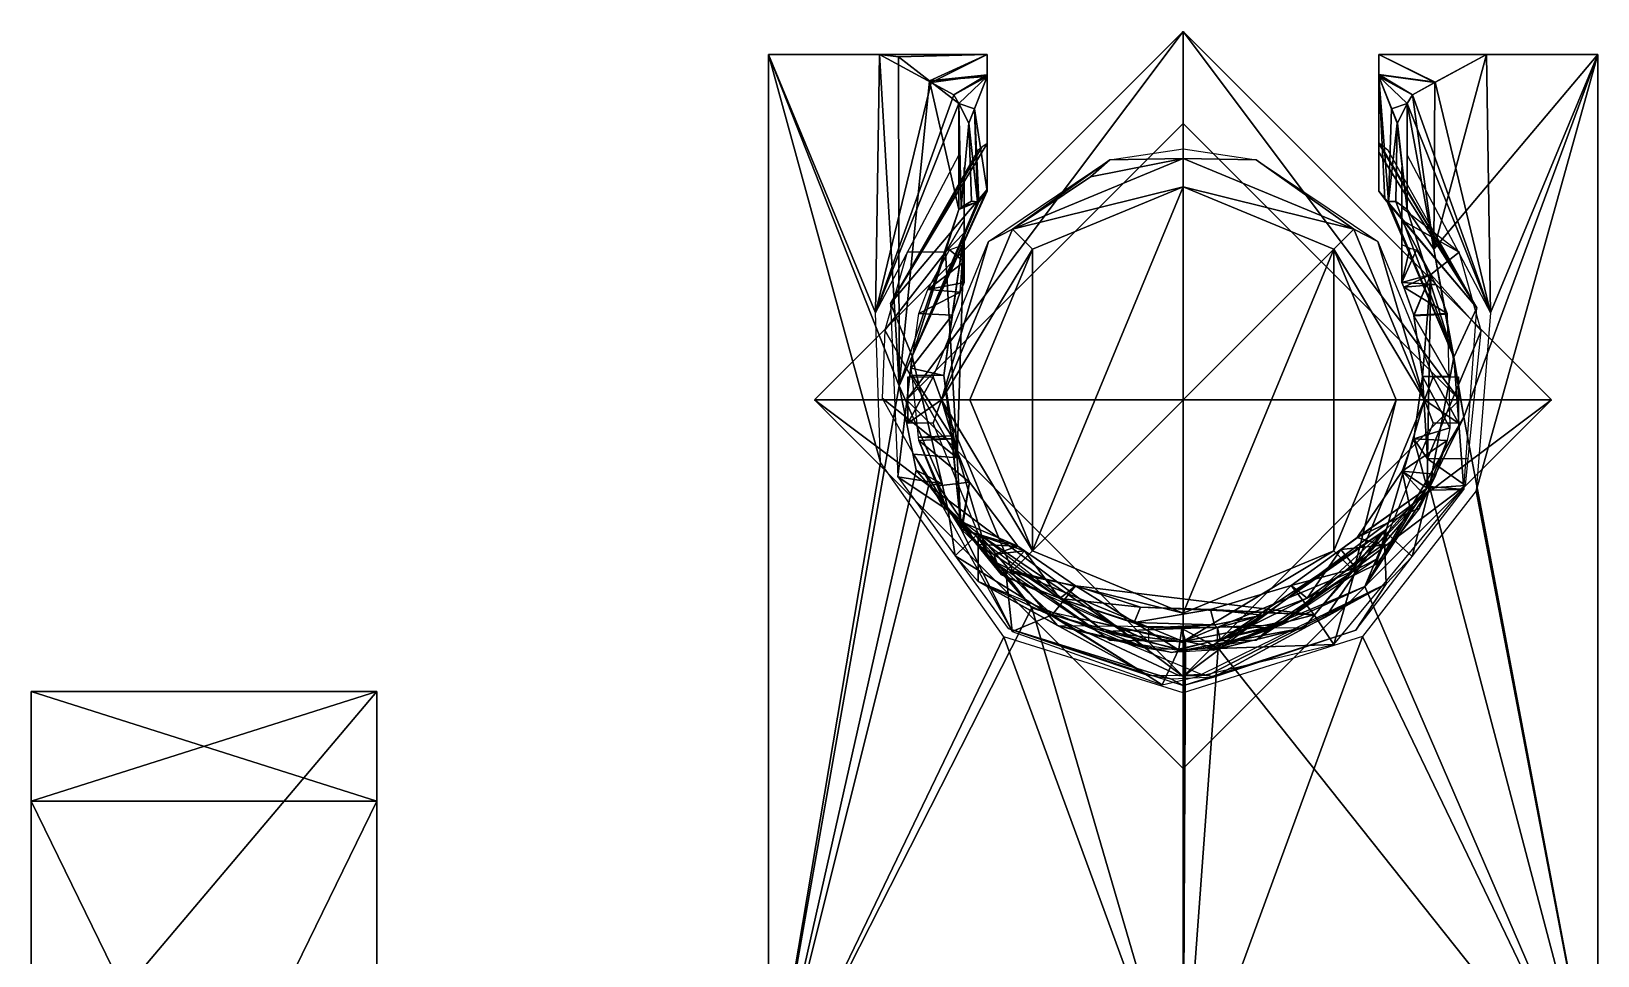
# Model space of a CAD drawing. Extents: x 0 to 555, y -105 to 105.
# Drawn here: x 0 to 68, y 24 to 64.2 of the extents above; entities that cross this region are included whole.
import ezdxf

# ---------------------------------------------------------------- set-up
doc = ezdxf.new("R2010")
doc.units = 0
for name, color, linetype in [('OBJECT__0', 253, 'CONTINUOUS'), ('OBJECT__1', 253, 'CONTINUOUS'), ('OBJECT__10', 253, 'CONTINUOUS'), ('OBJECT__103', 253, 'CONTINUOUS'), ('OBJECT__105', 253, 'CONTINUOUS'), ('OBJECT__106', 253, 'CONTINUOUS'), ('OBJECT__107', 253, 'CONTINUOUS'), ('OBJECT__108', 253, 'CONTINUOUS'), ('OBJECT__109', 253, 'CONTINUOUS'), ('OBJECT__11', 253, 'CONTINUOUS'), ('OBJECT__110', 253, 'CONTINUOUS'), ('OBJECT__111', 253, 'CONTINUOUS'), ('OBJECT__112', 253, 'CONTINUOUS'), ('OBJECT__113', 253, 'CONTINUOUS'), ('OBJECT__114', 253, 'CONTINUOUS'), ('OBJECT__115', 253, 'CONTINUOUS'), ('OBJECT__116', 253, 'CONTINUOUS'), ('OBJECT__12', 253, 'CONTINUOUS'), ('OBJECT__124', 253, 'CONTINUOUS'), ('OBJECT__125', 253, 'CONTINUOUS'), ('OBJECT__127', 253, 'CONTINUOUS'), ('OBJECT__128', 253, 'CONTINUOUS'), ('OBJECT__129', 253, 'CONTINUOUS'), ('OBJECT__130', 253, 'CONTINUOUS'), ('OBJECT__131', 253, 'CONTINUOUS'), ('OBJECT__132', 253, 'CONTINUOUS'), ('OBJECT__133', 253, 'CONTINUOUS'), ('OBJECT__134', 253, 'CONTINUOUS'), ('OBJECT__26', 253, 'CONTINUOUS'), ('OBJECT__27', 253, 'CONTINUOUS'), ('OBJECT__29', 253, 'CONTINUOUS'), ('OBJECT__3', 253, 'CONTINUOUS'), ('OBJECT__4', 253, 'CONTINUOUS'), ('OBJECT__5', 253, 'CONTINUOUS'), ('OBJECT__6', 253, 'CONTINUOUS'), ('OBJECT__7', 253, 'CONTINUOUS'), ('OBJECT__74', 253, 'CONTINUOUS'), ('OBJECT__75', 253, 'CONTINUOUS'), ('OBJECT__76', 253, 'CONTINUOUS'), ('OBJECT__8', 253, 'CONTINUOUS')]:
    doc.layers.add(name, color=color, linetype=linetype)

msp = doc.modelspace()

# ---------------------------------------------------------------- meshes
at = {"layer": 'OBJECT__0', "color": 253}
mesh = msp.add_polyface(dxfattribs=at)
corners = [(38.046001, 49.150002, -570.450012), (38.046001, 49.150002, -573.450012), (38.046001, 47.150002, -573.450012), (38.046001, 47.150002, -570.450012)]
mesh.append_faces([[corners[k] for k in face] for face in [(0, 1, 2), (2, 3, 0)]])
at = {"layer": 'OBJECT__1', "color": 253}
mesh = msp.add_polyface(dxfattribs=at)
corners = [(53.176998, 37.723, -573.450012), (54.011002, 38.467999, -573.450012), (57.41, 40.740002, -573.450012), (50, 37.669998, -573.450012), (50, 37.25, -573.450012), (46.823002, 37.723, -573.450012), (41.548, 41.266998, -573.450012), (42.59, 40.740002, -573.450012), (60.48, 48.150002, -573.450012), (60.854, 47.150002, -573.450012), (58.452, 41.266998, -573.450012), (38.046001, 47.150002, -573.450012), (38.046001, 49.150002, -573.450012), (39.146, 49.150002, -573.450012), (39.52, 48.150002, -573.450012), (39.146, 47.150002, -573.450012), (61.953999, 47.150002, -573.450012), (60.854, 49.150002, -573.450012), (50, 58.630001, -573.450012), (50, 59.049999, -573.450012), (53.176998, 58.577, -573.450012), (46.823002, 58.577, -573.450012), (45.988998, 57.832001, -573.450012), (42.59, 55.560001, -573.450012), (58.452, 55.033001, -573.450012), (57.41, 55.560001, -573.450012), (41.548, 55.033001, -573.450012), (61.953999, 49.150002, -573.450012)]
mesh.append_faces([[corners[k] for k in face] for face in [(0, 1, 2), (3, 1, 0), (3, 4, 5), (0, 4, 3), (5, 6, 7), (8, 9, 10), (5, 7, 3), (11, 12, 13), (2, 10, 0), (14, 7, 6), (13, 14, 11), (6, 15, 14), (16, 8, 17), (18, 19, 20), (21, 22, 23), (18, 22, 21), (10, 2, 8), (16, 9, 8), (20, 24, 25), (8, 25, 24), (14, 13, 26), (21, 19, 18), (17, 27, 16), (24, 17, 8), (23, 26, 21), (20, 25, 18), (14, 15, 11), (26, 23, 14)]])
at = {"layer": 'OBJECT__10', "color": 253}
mesh = msp.add_polyface(dxfattribs=at)
corners = [(50, 64.150002, -443.450012), (66, 48.150002, -443.450012), (62, 48.150002, -443.450012), (50, 32.150002, -443.450012), (50, 36.150002, -443.450012), (34, 48.150002, -443.450012), (38, 48.150002, -443.450012), (50, 60.150002, -443.450012)]
mesh.append_faces([[corners[k] for k in face] for face in [(0, 1, 2), (1, 3, 4), (5, 6, 4), (0, 7, 6), (4, 2, 1), (6, 5, 0), (4, 3, 5), (2, 7, 0)]])
at = {"layer": 'OBJECT__103', "color": 253}
mesh = msp.add_polyface(dxfattribs=at)
corners = [(60.883999, 54.702, -607.786987), (60.93, 61.93, -607.619995), (63.171001, 63.150002, -605.718994), (59.733002, 56.411999, -608.59198), (59.733002, 61.014, -608.59198), (59.955002, 61.397999, -608.447021), (68, 63.150002, -593.450012), (68, 16.65, -593.450012), (62.195, 47.410999, -606.690002), (57.893002, 40.053001, -609.627014), (60.613998, 44.707001, -607.768982), (50, 16.65, -611.450012), (51.526001, 37.382999, -611.38501), (50.040001, 37.702999, -611.169006), (50.104, 37.688999, -611.177979), (50, 16.65, -575.450012), (57.792999, 37.882999, -577.224976), (62.724998, 44.209, -580.718994), (63.348, 51.938999, -581.374023), (59.955002, 61.397999, -578.453003), (59.733002, 61.014, -578.307983), (60.943001, 61.937, -579.291992), (63.171001, 63.150002, -581.18103), (59.733002, 58.772999, -578.307983), (50.007, 35.437, -575.450012), (36.651001, 51.935001, -581.375), (39.07, 61.93, -579.280029), (36.828999, 63.150002, -581.18103), (40.266998, 58.772999, -578.307983), (40.266998, 61.014, -578.307983), (40.044998, 61.397999, -578.453003), (32, 63.150002, -593.450012), (32, 16.65, -593.450012), (36.872002, 45.443001, -581.13501), (50, 35.438999, -575.452026), (42.216, 37.876999, -577.219971), (43.43, 39.125, -610.208008), (38.417, 45.104, -607.228027), (38.963001, 44.452999, -607.552979), (37.68, 48.766998, -606.572998), (38.987999, 61.999001, -607.591003), (40.266998, 61.014, -608.59198), (40.266998, 56.411999, -608.59198), (36.828999, 63.150002, -605.718994), (37.640999, 63.036999, -606.536011)]
mesh.append_faces([[corners[k] for k in face] for face in [(0, 1, 2), (0, 3, 4), (4, 5, 0), (5, 1, 0), (6, 7, 8), (8, 0, 6), (7, 9, 10), (7, 11, 12), (12, 9, 7), (11, 13, 14), (14, 12, 11), (10, 8, 7), (15, 7, 16), (7, 17, 16), (6, 18, 17), (17, 7, 6), (18, 19, 20), (18, 21, 19), (18, 6, 22), (22, 21, 18), (20, 23, 18), (16, 24, 15), (25, 26, 27), (25, 28, 29), (29, 30, 25), (30, 26, 25), (31, 32, 33), (33, 25, 31), (15, 34, 35), (35, 32, 15), (35, 33, 32), (11, 32, 36), (32, 37, 38), (32, 31, 39), (39, 37, 32), (38, 36, 32), (40, 41, 42), (39, 43, 44), (39, 31, 43), (44, 40, 39), (42, 39, 40), (36, 13, 11), (27, 31, 25), (24, 34, 15), (2, 6, 0)]])
at = {"layer": 'OBJECT__105', "color": 253}
mesh = msp.add_polyface(dxfattribs=at)
corners = [(61.762001, 50.011002, -606.354004), (58.915001, 56.764, -608.619995), (58.922001, 56.764, -608.622009), (60.883999, 54.702, -607.786987), (62.195, 47.410999, -606.690002), (59.733002, 56.411999, -608.59198), (59.236, 56.759998, -608.716003), (58.867001, 56.745998, -608.59198), (60.613998, 44.707001, -607.768982), (60.698002, 44.397999, -607.294983), (57.893002, 40.053001, -609.627014), (58.817001, 42.249001, -608.021973), (60.667999, 44.243, -607.320984), (51.526001, 37.382999, -611.38501), (49.943001, 38.230999, -610.672974), (54.278, 38.396, -610.552979), (50.104, 37.688999, -611.177979), (38.963001, 44.452999, -607.552979), (39.537998, 44.508999, -607.460999), (39.807999, 43.356998, -607.690979), (50.040001, 37.625999, -611.096008), (43.43, 39.125, -610.208008), (46.584, 38.104, -610.765991), (41.049999, 42.206001, -608.096985), (38.417, 45.104, -607.228027), (37.68, 48.766998, -606.572998), (41.075001, 56.751999, -608.614014), (40.266998, 56.411999, -608.59198), (40.369999, 56.525002, -608.64801), (38.241001, 50.046001, -606.356018), (40.820999, 56.773998, -608.710022), (41.132999, 56.747002, -608.59198)]
mesh.append_faces([[corners[k] for k in face] for face in [(0, 1, 2), (3, 4, 0), (0, 5, 3), (0, 6, 5), (2, 6, 0), (0, 7, 1), (4, 8, 9), (9, 0, 4), (10, 11, 12), (12, 8, 10), (13, 14, 15), (15, 10, 13), (15, 11, 10), (13, 16, 14), (17, 18, 19), (20, 21, 22), (22, 14, 20), (21, 23, 22), (21, 19, 23), (19, 21, 17), (18, 24, 25), (18, 17, 24), (26, 27, 28), (26, 29, 27), (28, 30, 26), (29, 25, 27), (26, 31, 29), (25, 29, 18), (14, 16, 20), (12, 9, 8)]])
at = {"layer": 'OBJECT__106', "color": 253}
mesh = msp.add_polyface(dxfattribs=at)
corners = [(58.915001, 56.764, -608.619995), (58.867001, 56.745998, -608.59198), (58.764, 56.870998, -608.513), (58.5, 62.189999, -607.919006), (59.050999, 60.783001, -608.473022), (58.922001, 56.764, -608.622009), (59.733002, 56.411999, -608.59198), (59.236, 56.759998, -608.716003), (59.299999, 60.150002, -608.718994), (59.305, 60.16, -608.718994), (59.294998, 60.16, -608.718994), (59.733002, 61.014, -608.59198), (58.5, 57.207001, -607.919006)]
mesh.append_faces([[corners[k] for k in face] for face in [(0, 1, 2), (2, 3, 0), (0, 3, 4), (4, 5, 0), (6, 7, 8), (8, 9, 6), (5, 10, 8), (5, 4, 10), (8, 7, 5), (9, 11, 6), (2, 12, 3)]])
at = {"layer": 'OBJECT__107', "color": 253}
mesh = msp.add_polyface(dxfattribs=at)
corners = [(58.5, 58.905998, -584.482971), (58.5, 59.285999, -578.981018), (58.5, 62.189999, -578.981018), (58.5, 57.207001, -607.919006), (58.5, 63.150002, -605.718994), (58.5, 62.261002, -607.849976), (58.5, 62.271, -579.059998), (58.5, 63.150002, -581.18103), (58.5, 62.189999, -607.919006)]
mesh.append_faces([[corners[k] for k in face] for face in [(0, 1, 2), (3, 4, 5), (4, 3, 0), (2, 6, 0), (0, 7, 4), (5, 8, 3), (6, 7, 0)]])
at = {"layer": 'OBJECT__108', "color": 253}
mesh = msp.add_polyface(dxfattribs=at)
corners = [(58.5, 63.150002, -605.718994), (63.171001, 63.150002, -605.718994), (60.93, 61.93, -607.619995), (59.050999, 60.783001, -608.473022), (59.733002, 61.014, -608.59198), (59.305, 60.16, -608.718994), (59.294998, 60.16, -608.718994), (59.299999, 60.150002, -608.718994), (59.955002, 61.397999, -608.447021), (58.5, 62.189999, -607.919006), (58.5, 62.261002, -607.849976)]
mesh.append_faces([[corners[k] for k in face] for face in [(0, 1, 2), (3, 4, 5), (5, 6, 3), (5, 7, 6), (8, 4, 9), (9, 10, 8), (10, 2, 8), (3, 9, 4), (2, 10, 0)]])
at = {"layer": 'OBJECT__109', "color": 253}
mesh = msp.add_polyface(dxfattribs=at)
corners = [(58.5, 63.150002, -581.18103), (63.171001, 63.150002, -581.18103), (68, 63.150002, -593.450012), (58.5, 63.150002, -605.718994), (63.171001, 63.150002, -605.718994)]
mesh.append_faces([[corners[k] for k in face] for face in [(0, 1, 2), (2, 3, 0), (2, 4, 3)]])
at = {"layer": 'OBJECT__11', "color": 253}
mesh = msp.add_polyface(dxfattribs=at)
corners = [(50, 36.150002, -573.450012), (62, 48.150002, -573.450012), (62, 48.150002, -443.450012), (38, 48.150002, -443.450012), (38, 48.150002, -573.450012), (50, 60.150002, -443.450012), (50, 60.150002, -573.450012), (50, 36.150002, -443.450012)]
mesh.append_faces([[corners[k] for k in face] for face in [(0, 1, 2), (3, 4, 0), (5, 6, 4), (1, 6, 5), (5, 2, 1), (4, 3, 5), (0, 7, 3), (2, 7, 0)]])
at = {"layer": 'OBJECT__110', "color": 253}
mesh = msp.add_polyface(dxfattribs=at)
corners = [(59.955002, 61.397999, -578.453003), (58.5, 62.271, -579.059998), (58.5, 62.189999, -578.981018), (59.294998, 60.16, -578.18103), (59.305, 60.16, -578.18103), (59.299999, 60.150002, -578.18103), (59.733002, 61.014, -578.307983), (58.5, 63.150002, -581.18103), (60.943001, 61.937, -579.291992), (63.171001, 63.150002, -581.18103)]
mesh.append_faces([[corners[k] for k in face] for face in [(0, 1, 2), (2, 3, 4), (3, 5, 4), (4, 6, 2), (2, 6, 0), (7, 1, 8), (8, 9, 7), (0, 8, 1)]])
at = {"layer": 'OBJECT__111', "color": 253}
mesh = msp.add_polyface(dxfattribs=at)
corners = [(41.075001, 56.751999, -608.614014), (40.820999, 56.773998, -608.710022), (40.700001, 60.150002, -608.718994), (40.705002, 60.16, -608.718994), (40.369999, 56.525002, -608.64801), (40.695, 60.16, -608.718994), (40.266998, 61.014, -608.59198), (40.266998, 56.411999, -608.59198), (40.949001, 60.783001, -608.473022), (41.5, 57.207001, -607.919006), (41.132999, 56.747002, -608.59198), (41.5, 62.189999, -607.919006)]
mesh.append_faces([[corners[k] for k in face] for face in [(0, 1, 2), (2, 3, 0), (4, 5, 2), (4, 6, 5), (2, 1, 4), (4, 7, 6), (8, 9, 10), (10, 0, 8), (8, 11, 9), (3, 8, 0)]])
at = {"layer": 'OBJECT__112', "color": 253}
mesh = msp.add_polyface(dxfattribs=at)
corners = [(41.5, 59.285999, -578.981018), (41.5, 63.150002, -581.18103), (41.5, 62.261002, -579.049988), (41.5, 57.292, -606.794983), (41.5, 63.150002, -605.718994), (41.5, 57.207001, -607.919006), (41.5, 62.189999, -607.919006), (41.5, 62.261002, -607.849976), (41.5, 62.189999, -578.981018)]
mesh.append_faces([[corners[k] for k in face] for face in [(0, 1, 2), (3, 4, 1), (1, 0, 3), (3, 5, 6), (3, 7, 4), (2, 8, 0), (6, 7, 3)]])
at = {"layer": 'OBJECT__113', "color": 253}
mesh = msp.add_polyface(dxfattribs=at)
corners = [(37.297001, 52.342999, -581.453979), (41.5, 59.285999, -578.981018), (41.265999, 59.124001, -578.414978), (41.5, 57.292, -606.794983), (38.241001, 50.046001, -606.356018), (41.132999, 56.747002, -608.59198), (41.5, 57.207001, -607.919006), (37.618999, 44.817001, -581.104004), (39.537998, 44.508999, -607.460999), (39.807999, 43.356998, -607.690979), (40.112999, 41.383999, -579.252014), (41.108002, 42.348999, -608.281006), (50.007, 35.752998, -575.75), (57.506001, 38.164001, -577.505981), (51.316002, 36.126999, -581.630981), (55.243999, 38.266998, -600.887024), (51.316002, 37.286999, -603.632019), (49.493999, 37.191002, -602.984985), (58.820999, 40.171001, -591.213013), (51.096001, 36.208, -583.546021), (50.799, 36.23, -584.38501), (58.728001, 42.466999, -608.302002), (56.178001, 38.723, -600.130981), (51.097, 37.365002, -605.544983), (54.278, 38.396, -610.552979), (49.943001, 38.230999, -610.672974), (49.816002, 37.339001, -605.989014), (46.584, 38.104, -610.765991), (48.459, 37.366001, -604.616028), (59.952, 41.354, -579.281982), (44.554001, 38.358002, -600.741028), (41.098999, 40.276001, -591.559021), (49.82, 36.186001, -583.989014), (48.459, 36.203999, -582.617981), (50.819, 36.199001, -583.765991), (42.403999, 38.229, -577.551025), (49.493, 36.036999, -580.984985), (62.183998, 44.263, -580.901001), (62.747002, 52.153, -581.502991), (61.762001, 50.011002, -606.354004), (60.698002, 44.397999, -607.294983), (58.764, 56.870998, -608.513), (58.867001, 56.745998, -608.59198), (58.5, 58.905998, -584.482971), (58.5, 57.207001, -607.919006), (58.909, 58.978001, -578.28302), (58.528999, 59.276001, -578.768005), (58.5, 59.285999, -578.981018), (60.667999, 44.243, -607.320984), (41.091, 58.978001, -578.283997)]
mesh.append_faces([[corners[k] for k in face] for face in [(0, 1, 2), (3, 1, 0), (0, 4, 3), (4, 5, 6), (6, 3, 4), (7, 8, 4), (7, 9, 8), (4, 0, 7), (7, 10, 9), (10, 11, 9), (12, 13, 14), (15, 16, 17), (18, 14, 13), (18, 19, 14), (18, 20, 19), (21, 22, 18), (21, 23, 16), (21, 24, 23), (16, 15, 21), (15, 22, 21), (24, 25, 26), (26, 23, 24), (27, 28, 26), (26, 25, 27), (27, 11, 28), (18, 29, 21), (13, 29, 18), (17, 30, 15), (30, 17, 28), (11, 10, 31), (31, 30, 11), (20, 31, 32), (31, 10, 33), (33, 32, 31), (32, 34, 20), (28, 11, 30), (35, 12, 36), (33, 10, 35), (36, 33, 35), (14, 36, 12), (37, 38, 39), (39, 40, 37), (38, 41, 42), (38, 43, 44), (44, 41, 38), (38, 45, 46), (46, 47, 38), (47, 43, 38), (42, 39, 38), (48, 29, 37), (40, 48, 37), (48, 21, 29), (20, 34, 19), (2, 49, 0)]])
at = {"layer": 'OBJECT__114', "color": 253}
mesh = msp.add_polyface(dxfattribs=at)
corners = [(41.5, 63.150002, -605.718994), (41.5, 62.261002, -607.849976), (38.987999, 61.999001, -607.591003), (37.640999, 63.036999, -606.536011), (41.5, 62.189999, -607.919006), (40.949001, 60.783001, -608.473022), (40.705002, 60.16, -608.718994), (40.695, 60.16, -608.718994), (40.700001, 60.150002, -608.718994), (40.266998, 61.014, -608.59198), (36.828999, 63.150002, -605.718994)]
mesh.append_faces([[corners[k] for k in face] for face in [(0, 1, 2), (2, 3, 0), (2, 1, 4), (5, 6, 7), (6, 8, 7), (9, 4, 5), (7, 9, 5), (4, 9, 2), (3, 10, 0)]])
at = {"layer": 'OBJECT__115', "color": 253}
mesh = msp.add_polyface(dxfattribs=at)
corners = [(41.5, 63.150002, -581.18103), (41.5, 63.150002, -605.718994), (32, 63.150002, -593.450012), (36.828999, 63.150002, -605.718994), (36.828999, 63.150002, -581.18103)]
mesh.append_faces([[corners[k] for k in face] for face in [(0, 1, 2), (1, 3, 2), (2, 4, 0)]])
at = {"layer": 'OBJECT__116', "color": 253}
mesh = msp.add_polyface(dxfattribs=at)
corners = [(41.5, 63.150002, -581.18103), (36.828999, 63.150002, -581.18103), (39.07, 61.93, -579.280029), (41.5, 62.189999, -578.981018), (40.266998, 61.014, -578.307983), (40.695, 60.16, -578.18103), (40.705002, 60.16, -578.18103), (40.044998, 61.397999, -578.453003), (41.5, 62.261002, -579.049988), (40.700001, 60.150002, -578.18103)]
mesh.append_faces([[corners[k] for k in face] for face in [(0, 1, 2), (3, 4, 5), (5, 6, 3), (7, 4, 3), (3, 8, 7), (8, 2, 7), (5, 9, 6), (2, 8, 0)]])
at = {"layer": 'OBJECT__12', "color": 253}
mesh = msp.add_polyface(dxfattribs=at)
corners = [(62, 48.150002, -573.450012), (50, 36.150002, -573.450012), (38, 48.150002, -573.450012), (50, 60.150002, -573.450012)]
mesh.append_faces([[corners[k] for k in face] for face in [(0, 1, 2), (2, 3, 0)]])
at = {"layer": 'OBJECT__124', "color": 253}
mesh = msp.add_polyface(dxfattribs=at)
corners = [(41.041, 41.876999, -608.414978), (39.667999, 43.57, -607.573975), (40.459999, 42.830002, -607.895996), (39.383999, 44.423, -607.244995), (38.535999, 46.397999, -606.671997), (60.962002, 44.868999, -607.09198), (60.263, 43.450001, -607.624023), (60.419998, 44.084, -607.369995), (59.891998, 43.290001, -607.692017), (60.883999, 44.935001, -607.070007), (59.036999, 41.868, -608.39801), (58.655998, 41.853001, -608.369019), (48.5, 37.679001, -610.88501), (42.112, 40.557999, -609.070984), (44.647999, 39.530998, -609.68103), (41.384998, 41.856998, -608.377014), (41.784, 41.438, -608.585022), (51.359001, 38.391998, -610.40802), (51.5, 38.262001, -610.492981), (48.5, 38.262001, -610.492981), (47.882999, 38.499001, -610.336975), (58.653, 41.848999, -608.370972), (58.372002, 41.008999, -608.817017), (55.388, 39.548, -609.671021), (51.630001, 37.695999, -610.874023), (53.443001, 38.804001, -610.138977), (51.5, 37.679001, -610.88501), (61.464001, 46.397999, -606.671997)]
mesh.append_faces([[corners[k] for k in face] for face in [(0, 1, 2), (1, 3, 2), (1, 4, 3), (5, 6, 7), (6, 8, 7), (7, 9, 5), (10, 11, 8), (8, 6, 10), (12, 13, 14), (0, 15, 16), (16, 13, 0), (16, 14, 13), (17, 18, 19), (19, 20, 17), (19, 14, 20), (21, 10, 22), (22, 23, 21), (24, 25, 23), (18, 25, 24), (24, 26, 18), (23, 22, 24), (21, 11, 10), (17, 25, 18), (14, 19, 12), (9, 27, 5), (2, 15, 0)]])
at = {"layer": 'OBJECT__125', "color": 253}
mesh = msp.add_polyface(dxfattribs=at)
corners = [(61.464001, 46.397999, -606.671997), (60.883999, 44.935001, -607.070007), (59.507, 45.064999, -605.564026), (57.551998, 42.182999, -606.955994), (59.891998, 43.290001, -607.692017), (60.419998, 44.084, -607.369995), (58.655998, 41.853001, -608.369019), (55.388, 39.548, -609.671021), (54.698002, 40.091999, -608.315002), (56.844002, 41.664001, -607.29303), (58.653, 41.848999, -608.370972), (51.185001, 39.055, -609.075989), (53.443001, 38.804001, -610.138977), (47.882999, 38.499001, -610.336975), (48.153999, 39.151001, -609.004028), (44.647999, 39.530998, -609.68103), (45.333, 40.077, -608.325989), (41.784, 41.438, -608.585022), (43.113998, 41.610001, -607.312012), (42.831001, 41.806, -607.182007), (41.384998, 41.856998, -608.377014), (40.459999, 42.830002, -607.895996), (40.727001, 44.580002, -605.754028), (38.535999, 46.397999, -606.671997), (39.983002, 46.465, -605.127991), (39.383999, 44.423, -607.244995), (51.359001, 38.391998, -610.40802), (60.016998, 46.465, -605.127991)]
mesh.append_faces([[corners[k] for k in face] for face in [(0, 1, 2), (3, 2, 4), (2, 5, 4), (2, 1, 5), (4, 6, 3), (7, 8, 9), (9, 10, 7), (11, 8, 12), (8, 7, 12), (13, 14, 11), (15, 16, 14), (15, 17, 18), (17, 19, 18), (19, 20, 21), (21, 22, 19), (19, 17, 20), (23, 24, 22), (22, 25, 23), (21, 25, 22), (18, 16, 15), (14, 13, 15), (11, 26, 13), (12, 26, 11), (9, 3, 10), (6, 10, 3), (2, 27, 0)]])
at = {"layer": 'OBJECT__127', "color": 253}
mesh = msp.add_polyface(dxfattribs=at)
corners = [(60.018002, 51.831001, -605.127991), (61.465, 51.896999, -606.671997), (61.466, 51.870998, -606.671021), (61.532001, 49.162998, -606.612976), (60.388, 49.172001, -604.794983), (60.025002, 51.806, -605.122009), (61.587002, 46.941002, -606.565002), (60.016998, 46.465, -605.127991), (61.464001, 46.397999, -606.671997)]
mesh.append_faces([[corners[k] for k in face] for face in [(0, 1, 2), (3, 4, 5), (4, 3, 6), (6, 7, 4), (6, 8, 7), (5, 2, 3), (2, 5, 0)]])
at = {"layer": 'OBJECT__128', "color": 253}
mesh = msp.add_polyface(dxfattribs=at)
corners = [(61.465, 51.896999, -606.671997), (60.018002, 51.831001, -605.127991), (59.591, 53.042999, -605.495972), (59.5, 53.245998, -605.643982), (59.847, 54.741001, -607.565002), (60.137001, 54.660999, -607.546997), (59.5, 54.900002, -607.583984), (59.5, 53.251999, -605.572021), (60.979, 53.161999, -607.007019)]
mesh.append_faces([[corners[k] for k in face] for face in [(0, 1, 2), (3, 4, 5), (3, 6, 4), (2, 7, 3), (3, 8, 2), (5, 8, 3), (2, 8, 0)]])
at = {"layer": 'OBJECT__129', "color": 253}
mesh = msp.add_polyface(dxfattribs=at)
corners = [(39.981998, 51.831001, -605.127991), (39.612, 49.215, -604.796021), (38.201, 49.535999, -606.377014), (38.234001, 49.226002, -606.406006), (39.948002, 46.591, -605.098022), (39.983002, 46.465, -605.127991), (38.535999, 46.397999, -606.671997), (38.521999, 46.532001, -606.659973), (38.535, 51.896999, -606.671997)]
mesh.append_faces([[corners[k] for k in face] for face in [(0, 1, 2), (1, 3, 2), (3, 1, 4), (5, 6, 7), (7, 4, 5), (4, 7, 3), (2, 8, 0)]])
at = {"layer": 'OBJECT__130', "color": 253}
mesh = msp.add_polyface(dxfattribs=at)
corners = [(38.535, 51.896999, -606.671997), (38.922001, 52.942001, -606.940979), (40.321999, 52.833, -605.422974), (40.5, 54.139, -607.02002), (40.5, 53.251999, -605.572021), (39.862999, 54.660999, -607.546997), (40.5, 54.900002, -607.583984), (39.981998, 51.831001, -605.127991)]
mesh.append_faces([[corners[k] for k in face] for face in [(0, 1, 2), (1, 3, 4), (3, 1, 5), (5, 6, 3), (4, 2, 1), (2, 7, 0)]])
at = {"layer": 'OBJECT__131', "color": 253}
mesh = msp.add_polyface(dxfattribs=at)
corners = [(40.5, 54.139, -607.02002), (40.5, 54.900002, -607.583984), (40.5, 56.134998, -606.643982), (40.5, 55.401001, -586.018982), (40.5, 58.235001, -580.820007), (40.5, 57.633999, -579.843994), (40.5, 56.595001, -601.338013), (40.5, 53.251999, -605.572021), (40.5, 56.488998, -579.817017), (40.5, 56.118, -580.002991), (40.5, 55.951, -580.085022)]
mesh.append_faces([[corners[k] for k in face] for face in [(0, 1, 2), (3, 4, 5), (6, 4, 3), (6, 7, 0), (5, 8, 3), (2, 6, 0), (8, 9, 3), (9, 10, 3), (3, 7, 6)]])
at = {"layer": 'OBJECT__132', "color": 253}
mesh = msp.add_polyface(dxfattribs=at)
corners = [(60.592999, 44.326, -580.924011), (59.507, 45.064999, -605.564026), (57.551998, 42.182999, -606.955994), (60.016998, 46.465, -605.127991), (60.613998, 45.596001, -580.942993), (60.388, 49.172001, -604.794983), (60.75, 53.594002, -581.059998), (60.025002, 51.806, -605.122009), (59.591, 53.042999, -605.495972), (60.018002, 51.831001, -605.127991), (59.5, 53.251999, -605.572021), (56.844002, 41.664001, -607.29303), (57.494999, 40.848999, -579.125977), (45.333, 40.077, -608.325989), (44.32, 38.82, -578.075989), (49.796001, 37.310001, -577.065979), (43.113998, 41.610001, -607.312012), (42.312, 40.712002, -579.143005), (55.696999, 38.830002, -578.08197), (51.185001, 39.055, -609.075989), (48.153999, 39.151001, -609.004028), (54.698002, 40.091999, -608.315002), (40.5, 55.401001, -586.018982), (39.981998, 51.831001, -605.127991), (40.321999, 52.833, -605.422974), (39.612, 49.215, -604.796021), (40.196999, 45.634998, -580.307983), (39.687, 54.571999, -580.697021), (39.948002, 46.591, -605.098022), (40.373001, 42.537998, -580.172974), (40.727001, 44.580002, -605.754028), (39.983002, 46.465, -605.127991), (42.831001, 41.806, -607.182007), (40.5, 53.251999, -605.572021), (40.5, 55.951, -580.085022), (59.5, 55.951, -580.085022)]
mesh.append_faces([[corners[k] for k in face] for face in [(0, 1, 2), (0, 3, 1), (3, 0, 4), (4, 5, 3), (6, 7, 5), (6, 8, 9), (6, 10, 8), (9, 7, 6), (5, 4, 6), (11, 12, 0), (2, 11, 0), (13, 14, 15), (13, 16, 17), (17, 14, 13), (18, 19, 20), (18, 21, 19), (21, 18, 12), (12, 11, 21), (20, 13, 18), (22, 23, 24), (25, 23, 22), (22, 26, 25), (22, 27, 26), (28, 25, 26), (29, 30, 31), (29, 16, 32), (32, 30, 29), (31, 28, 29), (26, 29, 28), (24, 33, 22), (22, 34, 27), (29, 17, 16), (15, 18, 13), (6, 35, 10)]])
at = {"layer": 'OBJECT__133', "color": 253}
mesh = msp.add_polyface(dxfattribs=at)
corners = [(59.5, 56.134998, -606.643982), (59.5, 54.900002, -607.583984), (59.5, 53.245998, -605.643982), (59.5, 56.488998, -579.817017), (59.5, 57.633999, -579.843994), (59.5, 58.235001, -580.820007), (59.5, 55.951, -580.085022), (59.5, 56.595001, -601.338013), (59.5, 53.251999, -605.572021)]
mesh.append_faces([[corners[k] for k in face] for face in [(0, 1, 2), (3, 4, 5), (6, 3, 7), (2, 8, 0), (7, 8, 6), (5, 7, 3), (8, 7, 0)]])
at = {"layer": 'OBJECT__134', "color": 253}
mesh = msp.add_polyface(dxfattribs=at)
corners = [(40.196999, 45.634998, -580.307983), (37.056999, 51.175999, -581.669006), (36.938999, 48.230999, -581.802002), (39.687, 54.571999, -580.697021), (38.019001, 54.571999, -580.697021), (42.582001, 38.095001, -577.599976), (44.32, 38.82, -578.075989), (42.312, 40.712002, -579.143005), (40.373001, 42.537998, -580.172974), (49.091999, 35.782001, -575.973999), (49.796001, 37.310001, -577.065979), (56.542, 37.532001, -577.218994), (55.696999, 38.830002, -578.08197), (62.264999, 44.444, -580.96698), (60.592999, 44.326, -580.924011), (57.494999, 40.848999, -579.125977), (60.613998, 45.596001, -580.942993), (62.383999, 45.616001, -581.090027), (38.291, 45.801998, -580.794983), (62.946999, 51.148998, -581.672974), (60.75, 53.594002, -581.059998), (61.980999, 54.571999, -580.697021), (59.5, 56.488998, -579.817017), (59.5, 55.951, -580.085022)]
mesh.append_faces([[corners[k] for k in face] for face in [(0, 1, 2), (3, 4, 1), (1, 0, 3), (5, 6, 7), (7, 8, 5), (9, 10, 6), (6, 5, 9), (11, 12, 10), (13, 14, 15), (15, 11, 13), (15, 12, 11), (10, 9, 11), (16, 14, 13), (13, 17, 16), (8, 18, 5), (16, 17, 19), (19, 20, 16), (21, 22, 23), (23, 20, 21), (19, 21, 20), (8, 0, 18), (2, 18, 0)]])
at = {"layer": 'OBJECT__26', "color": 253}
mesh = msp.add_polyface(dxfattribs=at)
corners = [(0, -30.743999, -17.75), (0, -30.743999, 17.75), (0, 0, 35.5), (0, 35.5), (0, 30.743999, -17.75), (0, 30.743999, 17.75), (0, 0, -35.5)]
mesh.append_faces([[corners[k] for k in face] for face in [(0, 1, 2), (0, 3, 4), (2, 5, 0), (5, 3, 0), (4, 6, 0)]])
at = {"layer": 'OBJECT__27', "color": 253}
mesh = msp.add_polyface(dxfattribs=at)
corners = [(15, -30.743999, -17.75), (0, -30.743999, -17.75), (0, 0, -35.5), (15, -30.743999, 17.75), (0, -30.743999, 17.75), (15, 0, 35.5), (0, 0, 35.5), (15, 30.743999, 17.75), (0, 30.743999, 17.75), (15, 30.743999, -17.75), (0, 30.743999, -17.75), (0, 35.5), (15, 35.5), (15, 0, -35.5)]
mesh.append_faces([[corners[k] for k in face] for face in [(0, 1, 2), (3, 4, 1), (5, 6, 4), (7, 8, 6), (9, 10, 11), (8, 7, 12), (12, 11, 8), (13, 2, 10), (10, 9, 13), (11, 12, 9), (6, 5, 7), (4, 3, 5), (1, 0, 3), (2, 13, 0)]])
at = {"layer": 'OBJECT__29', "color": 253}
mesh = msp.add_polyface(dxfattribs=at)
corners = [(15, 30.743999, 17.75), (15, 0, 35.5), (15, 4.867, 14.979), (15, -30.743999, 17.75), (15, -12.742, 9.258), (15, -30.743999, -17.75), (15, -12.742, -9.258), (15, 0, -35.5), (15, 4.867, -14.979), (15, 30.743999, -17.75), (15, 35.5), (15, 15.75)]
mesh.append_faces([[corners[k] for k in face] for face in [(0, 1, 2), (1, 3, 4), (4, 2, 1), (3, 5, 6), (6, 4, 3), (7, 8, 6), (9, 10, 11), (6, 5, 7), (11, 8, 9), (8, 7, 9), (2, 11, 0), (11, 10, 0)]])
at = {"layer": 'OBJECT__3', "color": 253}
mesh = msp.add_polyface(dxfattribs=at)
corners = [(61.953999, 47.150002, -573.450012), (61.953999, 49.150002, -573.450012), (61.953999, 49.150002, -570.450012), (61.953999, 47.150002, -570.450012)]
mesh.append_faces([[corners[k] for k in face] for face in [(0, 1, 2), (2, 3, 0)]])
at = {"layer": 'OBJECT__4', "color": 253}
mesh = msp.add_polyface(dxfattribs=at)
corners = [(57.41, 40.740002, -582.219971), (60.48, 48.150002, -582.219971), (60.48, 48.150002, -573.450012), (50, 37.669998, -582.219971), (54.011002, 38.467999, -573.450012), (57.41, 40.740002, -573.450012), (42.59, 40.740002, -573.450012), (42.59, 40.740002, -582.219971), (39.52, 48.150002, -573.450012), (39.52, 48.150002, -582.219971), (42.59, 55.560001, -573.450012), (42.59, 55.560001, -582.219971), (50, 58.630001, -582.219971), (45.988998, 57.832001, -573.450012), (57.41, 55.560001, -582.219971), (50, 58.630001, -573.450012), (57.41, 55.560001, -573.450012), (50, 37.669998, -573.450012)]
mesh.append_faces([[corners[k] for k in face] for face in [(0, 1, 2), (3, 0, 4), (0, 5, 4), (6, 7, 3), (8, 9, 7), (10, 11, 9), (12, 11, 13), (11, 10, 13), (14, 12, 15), (1, 14, 16), (16, 2, 1), (15, 16, 14), (13, 15, 12), (9, 8, 10), (7, 6, 8), (3, 17, 6), (4, 17, 3), (2, 5, 0)]])
at = {"layer": 'OBJECT__5', "color": 253}
mesh = msp.add_polyface(dxfattribs=at)
corners = [(39.52, 48.150002, -582.219971), (40.75, 48.150002, -583.450012), (43.459, 41.609001, -583.450012), (42.59, 40.740002, -582.219971), (50, 38.900002, -583.450012), (50, 37.669998, -582.219971), (56.541, 41.609001, -583.450012), (57.41, 40.740002, -582.219971), (59.25, 48.150002, -583.450012), (60.48, 48.150002, -582.219971), (56.541, 54.691002, -583.450012), (57.41, 55.560001, -582.219971), (50, 57.400002, -583.450012), (42.59, 55.560001, -582.219971), (50, 58.630001, -582.219971), (43.459, 54.691002, -583.450012)]
mesh.append_faces([[corners[k] for k in face] for face in [(0, 1, 2), (3, 2, 4), (5, 4, 6), (7, 6, 8), (9, 8, 10), (11, 10, 12), (13, 14, 12), (0, 13, 15), (15, 1, 0), (12, 15, 13), (12, 14, 11), (10, 11, 9), (8, 9, 7), (6, 7, 5), (4, 5, 3), (2, 3, 0)]])
at = {"layer": 'OBJECT__6', "color": 253}
mesh = msp.add_polyface(dxfattribs=at)
corners = [(43.459, 41.609001, -583.450012), (43.459, 54.691002, -583.450012), (50, 57.400002, -583.450012), (56.541, 54.691002, -583.450012), (56.541, 41.609001, -583.450012), (50, 38.900002, -583.450012), (40.75, 48.150002, -583.450012), (59.25, 48.150002, -583.450012)]
mesh.append_faces([[corners[k] for k in face] for face in [(0, 1, 2), (3, 4, 5), (0, 6, 1), (3, 7, 4), (5, 0, 3), (2, 3, 0)]])
at = {"layer": 'OBJECT__7', "color": 253}
mesh = msp.add_polyface(dxfattribs=at)
corners = [(50, 32.150002, -368.450012), (66, 48.150002, -368.450012), (50, 64.150002, -368.450012), (34, 48.150002, -368.450012)]
mesh.append_faces([[corners[k] for k in face] for face in [(0, 1, 2), (2, 3, 0)]])
at = {"layer": 'OBJECT__74', "color": 253}
mesh = msp.add_polyface(dxfattribs=at)
corners = [(15, -35.5, -1010.950012), (15, -23, -1010.950012), (15, -18.607, -997.43103), (15, -17.75, -1041.69397), (15, -18.607, -1024.468994), (15, 17.75, -1041.69397), (15, 7.107, -1032.823975), (15, -17.75, -980.205994), (15, 7.107, -989.075989), (15, 17.75, -980.205994), (15, 35.5, -1010.950012), (15, 23, -1010.950012)]
mesh.append_faces([[corners[k] for k in face] for face in [(0, 1, 2), (0, 3, 4), (4, 1, 0), (3, 5, 6), (7, 2, 8), (6, 4, 3), (2, 7, 0), (8, 9, 7), (5, 10, 11), (11, 6, 5), (8, 11, 9), (11, 10, 9)]])
at = {"layer": 'OBJECT__75', "color": 253}
mesh = msp.add_polyface(dxfattribs=at)
corners = [(0, 17.75, -980.205994), (15, 17.75, -980.205994), (15, 35.5, -1010.950012), (0, -17.75, -980.205994), (15, -17.75, -980.205994), (0, -35.5, -1010.950012), (15, -35.5, -1010.950012), (15, -17.75, -1041.69397), (15, 17.75, -1041.69397), (0, -17.75, -1041.69397), (0, 17.75, -1041.69397), (0, 35.5, -1010.950012)]
mesh.append_faces([[corners[k] for k in face] for face in [(0, 1, 2), (3, 4, 1), (5, 6, 4), (7, 6, 5), (8, 7, 9), (2, 8, 10), (10, 11, 2), (9, 10, 8), (5, 9, 7), (4, 3, 5), (1, 0, 3), (2, 11, 0)]])
at = {"layer": 'OBJECT__76', "color": 253}
mesh = msp.add_polyface(dxfattribs=at)
corners = [(0, 35.5, -1010.950012), (0, 17.75, -1041.69397), (0, -17.75, -1041.69397), (0, -35.5, -1010.950012), (0, -17.75, -980.205994), (0, 17.75, -980.205994)]
mesh.append_faces([[corners[k] for k in face] for face in [(0, 1, 2), (0, 3, 4), (4, 5, 0), (2, 3, 0)]])
at = {"layer": 'OBJECT__8', "color": 253}
mesh = msp.add_polyface(dxfattribs=at)
corners = [(50, 32.150002, -443.450012), (66, 48.150002, -443.450012), (66, 48.150002, -368.450012), (34, 48.150002, -368.450012), (34, 48.150002, -443.450012), (50, 64.150002, -368.450012), (50, 64.150002, -443.450012), (50, 32.150002, -368.450012)]
mesh.append_faces([[corners[k] for k in face] for face in [(0, 1, 2), (3, 4, 0), (5, 6, 4), (1, 6, 5), (5, 2, 1), (4, 3, 5), (0, 7, 3), (2, 7, 0)]])

doc.saveas('drawing.dxf')
